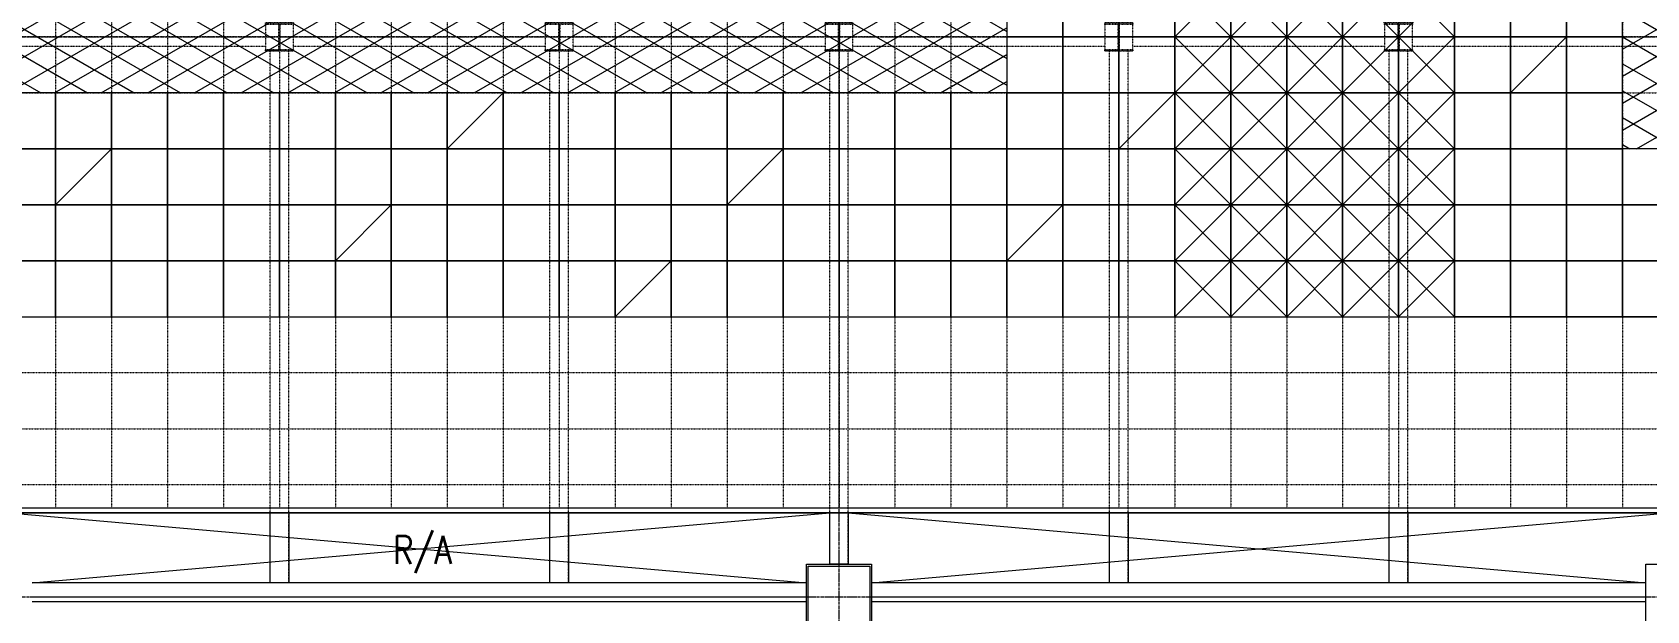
# Model space of a CAD drawing. Extents: x 73996 to 686888, y -9729 to 263202.
# Drawn here: x 364276 to 381586, y 181054 to 187252 of the extents above; entities that cross this region are included whole.
import ezdxf
from ezdxf.enums import TextEntityAlignment as Align

# ---------------------------------------------------------------- set-up
doc = ezdxf.new("R2010")
doc.units = 0
doc.header["$LTSCALE"] = 20
doc.linetypes.add('Data Center Layout_L20$0$CENTER', pattern=[2, 1.25, -0.25, 0.25, -0.25])
doc.linetypes.add('Data Center Layout_L20$0$DOTK1', pattern=[0.1, 0.05, -0.05])
for name, color, linetype, lineweight in [('Data Center Layout_L20$0$$ALDG', 252, 'Data Center Layout_L20$0$DOTK1', 0), ('Data Center Layout_L20$0$$ALDG-P', 252, 'Continuous', 0), ('Data Center Layout_L20$0$$AREA-RC', 252, 'Continuous', 0), ('Data Center Layout_L20$0$$OOBIKI', 252, 'Data Center Layout_L20$0$DOTK1', 0), ('Data Center Layout_L20$0$ARC', 252, 'Continuous', 0), ('Data Center Layout_L20$0$H-SIN', 252, 'Data Center Layout_L20$0$CENTER', 9)]:
    doc.layers.add(name, color=color, linetype=linetype, lineweight=lineweight)
doc.styles.add('Data Center Layout_L20$0$ROMS', font='ROMANS.shx', dxfattribs={"bigfont": 'bigfont.shx'})
pattern_1 = [(30, (275940.24, 28654.4), (-125, 216.50635), []), (330, (275940.24, 28654.4), (125, 216.50635), [])]

# ---------------------------------------------------------------- blocks, each defined once
blk = doc.blocks.new('Data Center Layout_L20$0$AGV')
for p, q in [((0, 600), (600, 0)), ((600, 600), (0, 0))]:
    blk.add_line(p, q)
blk.add_lwpolyline([(0, 0), (600, 0), (600, 600), (0, 600)], close=True)
blk = doc.blocks.new('Data Center Layout_L20$0$BLANK')
blk.add_lwpolyline([(0, 0), (600, 0), (600, 600), (0, 600)], close=True)
blk = doc.blocks.new('Data Center Layout_L20$0$45%-AL-G')
blk.add_line((600, 600), (0, 0))
blk.add_lwpolyline([(0, 0), (600, 0), (600, 600), (0, 600)], close=True)
blk = doc.blocks.new('Data Center Layout_L20$0$A$C80dc7663')
at = {"layer": 'Data Center Layout_L20$0$$ALDG-P', "linetype": 'Data Center Layout_L20$0$DOTK1'}
h = blk.add_hatch(dxfattribs=at)
h.set_pattern_fill('EXP', color=256, scale=100, style=0)
h.set_pattern_definition(pattern_1)
h.paths.add_polyline_path([(423340.24, 161245.59), (425140.24, 161245.59), (425140.24, 152845.59), (423340.24, 152845.59)])
h = blk.add_hatch(dxfattribs=at)
h.set_pattern_fill('EXP', color=256, scale=100, style=0)
h.set_pattern_definition(pattern_1)
h.paths.add_polyline_path([(378340.24, 153445.59), (378340.24, 154645.59), (416740.24, 154645.59), (416740.24, 153445.59), (397540.24, 153445.59), (397540.24, 151645.59), (392740.24, 151645.59), (392740.24, 153445.59)])
at = {"layer": 'Data Center Layout_L20$0$$ALDG'}
for p, q in [((406540.24, 183095.59), (406540.24, 148995.59)), ((407140.24, 183095.59), (407140.24, 148995.59)), ((407740.24, 183095.59), (407740.24, 148995.59)), ((408340.24, 183095.59), (408340.24, 148995.59)), ((408940.24, 183095.59), (408940.24, 148995.59)), ((409540.24, 183095.59), (409540.24, 148995.59)), ((410140.24, 183095.59), (410140.24, 148995.59)), ((410740.24, 183095.59), (410740.24, 148995.59)), ((411340.24, 183095.59), (411340.24, 148995.59)), ((411940.24, 183095.59), (411940.24, 148995.59)), ((412540.24, 183095.59), (412540.24, 148995.59)), ((413140.24, 183095.59), (413140.24, 148995.59)), ((413740.24, 183095.59), (413740.24, 148995.59)), ((414340.24, 183095.59), (414340.24, 148995.59)), ((415540.24, 183095.59), (415540.24, 148995.59)), ((416140.24, 183095.59), (416140.24, 148995.59)), ((416740.24, 183095.59), (416740.24, 148995.59)), ((417340.24, 183095.59), (417340.24, 148995.59)), ((417940.24, 183095.59), (417940.24, 148995.59)), ((418540.24, 183095.59), (418540.24, 148995.59)), ((419140.24, 183095.59), (419140.24, 148995.59)), ((419740.24, 183095.59), (419740.24, 148995.59)), ((420340.24, 183095.59), (420340.24, 148995.59)), ((420940.24, 183095.59), (420940.24, 148995.59)), ((421540.24, 183095.59), (421540.24, 148995.59)), ((422140.24, 183095.59), (422140.24, 148995.59)), ((422740.24, 183095.59), (422740.24, 148995.59)), ((423340.24, 183095.59), (423340.24, 148995.59)), ((414940.24, 165695.59), (414940.24, 148995.59)), ((531290.24, 154045.59), (334590.24, 154045.59)), ((334590.24, 153445.59), (531290.24, 153445.59)), ((531290.24, 152845.59), (334590.24, 152845.59)), ((334590.24, 152245.59), (531290.24, 152245.59)), ((531290.24, 151645.59), (334590.24, 151645.59)), ((334590.24, 151045.59), (531290.24, 151045.59)), ((531290.24, 150445.59), (334590.24, 150445.59)), ((334590.24, 149845.59), (531290.24, 149845.59)), ((531290.24, 149245.59), (334590.24, 149245.59))]:
    blk.add_line(p, q, dxfattribs=at)
at = {"layer": 'Data Center Layout_L20$0$$ALDG-P'}
for points in [[(421540.24, 151045.59), (421540.24, 165445.59), (428140.24, 165445.59), (428140.24, 154045.59), (431740.24, 154045.59), (431740.24, 165445.59), (439540.24, 165445.59), (439540.24, 151045.59)], [(376540.24, 151045.59), (418540.24, 151045.59), (418540.24, 163045.59), (376540.24, 163045.59), (376540.24, 158845.59), (405940.24, 158845.59), (405940.24, 157045.59), (376540.24, 157045.59)]]:
    blk.add_lwpolyline(points, close=True, dxfattribs=at)
at = {"layer": 'Data Center Layout_L20$0$$AREA-RC'}
blk.add_lwpolyline([(390940.24, 151045.59), (439540.24, 151045.59), (439540.24, 165445.59), (446140.24, 165445.59), (446140.24, 148345.59), (444890.24, 148345.59), (444890.24, 148945.59), (402990.24, 148945.59), (402990.24, 148395.59), (396590.24, 148395.59), (396590.24, 148345.59), (390890.24, 148345.59), (390890.24, 148995.59), (390940.24, 148995.59)], close=True, dxfattribs=at)
at = {"layer": 'Data Center Layout_L20$0$$OOBIKI'}
for p, q in [((406090.24, 153945.59), (408790.24, 153945.59)), ((408840.24, 148195.59), (408840.24, 153895.59)), ((409040.24, 148195.59), (409040.24, 153895.59)), ((409090.24, 153945.59), (411790.24, 153945.59)), ((411840.24, 148195.59), (411840.24, 153895.59)), ((412040.24, 148195.59), (412040.24, 153895.59)), ((412090.24, 153945.59), (414790.24, 153945.59)), ((414840.24, 148395.59), (414840.24, 153895.59)), ((415040.24, 148395.59), (415040.24, 153895.59)), ((415090.24, 153945.59), (417790.24, 153945.59)), ((417840.24, 148195.59), (417840.24, 153895.59)), ((418040.24, 148195.59), (418040.24, 153895.59)), ((418090.24, 153945.59), (420790.24, 153945.59)), ((420840.24, 148195.59), (420840.24, 153895.59)), ((421040.24, 148195.59), (421040.24, 153895.59)), ((421090.24, 153945.59), (423790.24, 153945.59))]:
    blk.add_line(p, q, dxfattribs=at)
at = {"layer": 'Data Center Layout_L20$0$$OOBIKI', "linetype": 'Data Center Layout_L20$0$DOTK1'}
for points in [[(408790.24, 154195.59), (409090.24, 154195.59), (409090.24, 154180.59), (408945.24, 154180.59), (408945.24, 153910.59), (409090.24, 153910.59), (409090.24, 153895.59), (408790.24, 153895.59), (408790.24, 153910.59), (408935.24, 153910.59), (408935.24, 154180.59), (408790.24, 154180.59)], [(411790.24, 154195.59), (412090.24, 154195.59), (412090.24, 154180.59), (411945.24, 154180.59), (411945.24, 153910.59), (412090.24, 153910.59), (412090.24, 153895.59), (411790.24, 153895.59), (411790.24, 153910.59), (411935.24, 153910.59), (411935.24, 154180.59), (411790.24, 154180.59)], [(414790.24, 154195.59), (415090.24, 154195.59), (415090.24, 154180.59), (414945.24, 154180.59), (414945.24, 153910.59), (415090.24, 153910.59), (415090.24, 153895.59), (414790.24, 153895.59), (414790.24, 153910.59), (414935.24, 153910.59), (414935.24, 154180.59), (414790.24, 154180.59)], [(417790.24, 154195.59), (418090.24, 154195.59), (418090.24, 154180.59), (417945.24, 154180.59), (417945.24, 153910.59), (418090.24, 153910.59), (418090.24, 153895.59), (417790.24, 153895.59), (417790.24, 153910.59), (417935.24, 153910.59), (417935.24, 154180.59), (417790.24, 154180.59)], [(420790.24, 154195.59), (421090.24, 154195.59), (421090.24, 154180.59), (420945.24, 154180.59), (420945.24, 153910.59), (421090.24, 153910.59), (421090.24, 153895.59), (420790.24, 153895.59), (420790.24, 153910.59), (420935.24, 153910.59), (420935.24, 154180.59), (420790.24, 154180.59)]]:
    blk.add_lwpolyline(points, close=True, dxfattribs=at)
at = {"layer": 'Data Center Layout_L20$0$$OOBIKI'}
for points in [[(408790.24, 153895.59), (409090.24, 153895.59), (409090.24, 154195.59), (408790.24, 154195.59)], [(411790.24, 153895.59), (412090.24, 153895.59), (412090.24, 154195.59), (411790.24, 154195.59)], [(414790.24, 153895.59), (415090.24, 153895.59), (415090.24, 154195.59), (414790.24, 154195.59)], [(417790.24, 153895.59), (418090.24, 153895.59), (418090.24, 154195.59), (417790.24, 154195.59)], [(420790.24, 153895.59), (421090.24, 153895.59), (421090.24, 154195.59), (420790.24, 154195.59)]]:
    blk.add_lwpolyline(points, close=True, dxfattribs=at)
at = {"layer": 'Data Center Layout_L20$0$ARC'}
for p, q in [((444940.24, 148995.59), (402940.24, 148995.59)), ((402990.24, 148945.59), (444890.24, 148945.59)), ((406040.24, 148945.59), (414590.24, 148195.59)), ((406290.24, 148195.59), (414840.24, 148945.59)), ((415040.24, 148945.59), (423590.24, 148195.59)), ((415290.24, 148195.59), (423840.24, 148945.59)), ((414590.24, 148195.59), (406290.24, 148195.59)), ((423590.24, 148195.59), (415290.24, 148195.59)), ((406290.24, 147995.59), (414590.24, 147995.59)), ((415290.24, 147995.59), (423590.24, 147995.59))]:
    blk.add_line(p, q, dxfattribs=at)
at = {"layer": 'Data Center Layout_L20$0$ARC', "linetype": 'Continuous'}
for p, q in [((406290.24, 148045.59), (414590.24, 148045.59)), ((415290.24, 148045.59), (423590.24, 148045.59))]:
    blk.add_line(p, q, dxfattribs=at)
at = {"layer": 'Data Center Layout_L20$0$ARC'}
for points in [[(423340.24, 161245.59), (425140.24, 161245.59), (425140.24, 152845.59), (423340.24, 152845.59)], [(378340.24, 153445.59), (378340.24, 154645.59), (416740.24, 154645.59), (416740.24, 153445.59), (397540.24, 153445.59), (397540.24, 151645.59), (392740.24, 151645.59), (392740.24, 153445.59)], [(408840.24, 148945.59), (409040.24, 148945.59), (409040.24, 148195.59), (408840.24, 148195.59)], [(411840.24, 148945.59), (412040.24, 148945.59), (412040.24, 148195.59), (411840.24, 148195.59)], [(414840.24, 148945.59), (415040.24, 148945.59), (415040.24, 148395.59), (414840.24, 148395.59)], [(417840.24, 148945.59), (418040.24, 148945.59), (418040.24, 148195.59), (417840.24, 148195.59)], [(420840.24, 148945.59), (421040.24, 148945.59), (421040.24, 148195.59), (420840.24, 148195.59)], [(414590.24, 147695.59), (414590.24, 148395.59), (415290.24, 148395.59), (415290.24, 147695.59)], [(414610.24, 147715.59), (414610.24, 148375.59), (415270.24, 148375.59), (415270.24, 147715.59)], [(423590.24, 147695.59), (423590.24, 148395.59), (424290.24, 148395.59), (424290.24, 147695.59)]]:
    blk.add_lwpolyline(points, close=True, dxfattribs=at)
at = {"layer": 'Data Center Layout_L20$0$H-SIN'}
for p, q in [((414940.24, 124521.53), (414940.24, 230045.59)), ((294307.41, 154045.59), (588940.24, 154045.59)), ((294307.41, 148045.59), (588940.24, 148045.59))]:
    blk.add_line(p, q, dxfattribs=at)
at = {"layer": 'Data Center Layout_L20$0$$ALDG-P'}
for name, p in [('Data Center Layout_L20$0$BLANK', (416740.24, 154045.59)), ('Data Center Layout_L20$0$BLANK', (417340.24, 154045.59)), ('Data Center Layout_L20$0$BLANK', (417940.24, 154045.59)), ('Data Center Layout_L20$0$AGV', (418540.24, 154045.59)), ('Data Center Layout_L20$0$AGV', (419140.24, 154045.59)), ('Data Center Layout_L20$0$AGV', (419740.24, 154045.59)), ('Data Center Layout_L20$0$AGV', (420340.24, 154045.59)), ('Data Center Layout_L20$0$AGV', (420940.24, 154045.59)), ('Data Center Layout_L20$0$BLANK', (421540.24, 154045.59)), ('Data Center Layout_L20$0$BLANK', (422140.24, 154045.59)), ('Data Center Layout_L20$0$BLANK', (422740.24, 154045.59)), ('Data Center Layout_L20$0$BLANK', (416740.24, 153445.59)), ('Data Center Layout_L20$0$BLANK', (417340.24, 153445.59)), ('Data Center Layout_L20$0$BLANK', (417940.24, 153445.59)), ('Data Center Layout_L20$0$AGV', (418540.24, 153445.59)), ('Data Center Layout_L20$0$AGV', (419140.24, 153445.59)), ('Data Center Layout_L20$0$AGV', (419740.24, 153445.59)), ('Data Center Layout_L20$0$AGV', (420340.24, 153445.59)), ('Data Center Layout_L20$0$AGV', (420940.24, 153445.59)), ('Data Center Layout_L20$0$BLANK', (421540.24, 153445.59)), ('Data Center Layout_L20$0$45%-AL-G', (422140.24, 153445.59)), ('Data Center Layout_L20$0$BLANK', (422740.24, 153445.59)), ('Data Center Layout_L20$0$BLANK', (405940.24, 152845.59)), ('Data Center Layout_L20$0$BLANK', (406540.24, 152845.59)), ('Data Center Layout_L20$0$BLANK', (407140.24, 152845.59)), ('Data Center Layout_L20$0$BLANK', (407740.24, 152845.59)), ('Data Center Layout_L20$0$BLANK', (408340.24, 152845.59)), ('Data Center Layout_L20$0$BLANK', (408940.24, 152845.59)), ('Data Center Layout_L20$0$BLANK', (409540.24, 152845.59)), ('Data Center Layout_L20$0$BLANK', (410140.24, 152845.59)), ('Data Center Layout_L20$0$45%-AL-G', (410740.24, 152845.59)), ('Data Center Layout_L20$0$BLANK', (411340.24, 152845.59)), ('Data Center Layout_L20$0$BLANK', (411940.24, 152845.59)), ('Data Center Layout_L20$0$BLANK', (412540.24, 152845.59)), ('Data Center Layout_L20$0$BLANK', (413140.24, 152845.59)), ('Data Center Layout_L20$0$BLANK', (413740.24, 152845.59)), ('Data Center Layout_L20$0$BLANK', (414340.24, 152845.59)), ('Data Center Layout_L20$0$BLANK', (414940.24, 152845.59)), ('Data Center Layout_L20$0$BLANK', (415540.24, 152845.59)), ('Data Center Layout_L20$0$BLANK', (416140.24, 152845.59)), ('Data Center Layout_L20$0$BLANK', (416740.24, 152845.59)), ('Data Center Layout_L20$0$BLANK', (417340.24, 152845.59)), ('Data Center Layout_L20$0$45%-AL-G', (417940.24, 152845.59)), ('Data Center Layout_L20$0$AGV', (418540.24, 152845.59)), ('Data Center Layout_L20$0$AGV', (419140.24, 152845.59)), ('Data Center Layout_L20$0$AGV', (419740.24, 152845.59)), ('Data Center Layout_L20$0$AGV', (420340.24, 152845.59)), ('Data Center Layout_L20$0$AGV', (420940.24, 152845.59)), ('Data Center Layout_L20$0$BLANK', (421540.24, 152845.59)), ('Data Center Layout_L20$0$BLANK', (422140.24, 152845.59)), ('Data Center Layout_L20$0$BLANK', (422740.24, 152845.59)), ('Data Center Layout_L20$0$BLANK', (405940.24, 152245.59)), ('Data Center Layout_L20$0$45%-AL-G', (406540.24, 152245.59)), ('Data Center Layout_L20$0$BLANK', (407140.24, 152245.59)), ('Data Center Layout_L20$0$BLANK', (407740.24, 152245.59)), ('Data Center Layout_L20$0$BLANK', (408340.24, 152245.59)), ('Data Center Layout_L20$0$BLANK', (408940.24, 152245.59)), ('Data Center Layout_L20$0$BLANK', (409540.24, 152245.59)), ('Data Center Layout_L20$0$BLANK', (410140.24, 152245.59)), ('Data Center Layout_L20$0$BLANK', (410740.24, 152245.59)), ('Data Center Layout_L20$0$BLANK', (411340.24, 152245.59)), ('Data Center Layout_L20$0$BLANK', (411940.24, 152245.59)), ('Data Center Layout_L20$0$BLANK', (412540.24, 152245.59)), ('Data Center Layout_L20$0$BLANK', (413140.24, 152245.59)), ('Data Center Layout_L20$0$45%-AL-G', (413740.24, 152245.59)), ('Data Center Layout_L20$0$BLANK', (414340.24, 152245.59)), ('Data Center Layout_L20$0$BLANK', (414940.24, 152245.59)), ('Data Center Layout_L20$0$BLANK', (415540.24, 152245.59)), ('Data Center Layout_L20$0$BLANK', (416140.24, 152245.59)), ('Data Center Layout_L20$0$BLANK', (416740.24, 152245.59)), ('Data Center Layout_L20$0$BLANK', (417340.24, 152245.59)), ('Data Center Layout_L20$0$BLANK', (417940.24, 152245.59)), ('Data Center Layout_L20$0$AGV', (418540.24, 152245.59)), ('Data Center Layout_L20$0$AGV', (419140.24, 152245.59)), ('Data Center Layout_L20$0$AGV', (419740.24, 152245.59)), ('Data Center Layout_L20$0$AGV', (420340.24, 152245.59)), ('Data Center Layout_L20$0$AGV', (420940.24, 152245.59)), ('Data Center Layout_L20$0$BLANK', (421540.24, 152245.59)), ('Data Center Layout_L20$0$BLANK', (422140.24, 152245.59)), ('Data Center Layout_L20$0$BLANK', (422740.24, 152245.59)), ('Data Center Layout_L20$0$BLANK', (423340.24, 152245.59)), ('Data Center Layout_L20$0$BLANK', (405940.24, 151645.59)), ('Data Center Layout_L20$0$BLANK', (406540.24, 151645.59)), ('Data Center Layout_L20$0$BLANK', (407140.24, 151645.59)), ('Data Center Layout_L20$0$BLANK', (407740.24, 151645.59)), ('Data Center Layout_L20$0$BLANK', (408340.24, 151645.59)), ('Data Center Layout_L20$0$BLANK', (408940.24, 151645.59)), ('Data Center Layout_L20$0$45%-AL-G', (409540.24, 151645.59)), ('Data Center Layout_L20$0$BLANK', (410140.24, 151645.59)), ('Data Center Layout_L20$0$BLANK', (410740.24, 151645.59)), ('Data Center Layout_L20$0$BLANK', (411340.24, 151645.59)), ('Data Center Layout_L20$0$BLANK', (411940.24, 151645.59)), ('Data Center Layout_L20$0$BLANK', (412540.24, 151645.59)), ('Data Center Layout_L20$0$BLANK', (413140.24, 151645.59)), ('Data Center Layout_L20$0$BLANK', (413740.24, 151645.59)), ('Data Center Layout_L20$0$BLANK', (414340.24, 151645.59)), ('Data Center Layout_L20$0$BLANK', (414940.24, 151645.59)), ('Data Center Layout_L20$0$BLANK', (415540.24, 151645.59)), ('Data Center Layout_L20$0$BLANK', (416140.24, 151645.59)), ('Data Center Layout_L20$0$45%-AL-G', (416740.24, 151645.59)), ('Data Center Layout_L20$0$BLANK', (417340.24, 151645.59)), ('Data Center Layout_L20$0$BLANK', (417940.24, 151645.59)), ('Data Center Layout_L20$0$AGV', (418540.24, 151645.59)), ('Data Center Layout_L20$0$AGV', (419140.24, 151645.59)), ('Data Center Layout_L20$0$AGV', (419740.24, 151645.59)), ('Data Center Layout_L20$0$AGV', (420340.24, 151645.59)), ('Data Center Layout_L20$0$AGV', (420940.24, 151645.59)), ('Data Center Layout_L20$0$BLANK', (421540.24, 151645.59)), ('Data Center Layout_L20$0$BLANK', (422140.24, 151645.59)), ('Data Center Layout_L20$0$BLANK', (422740.24, 151645.59)), ('Data Center Layout_L20$0$BLANK', (423340.24, 151645.59)), ('Data Center Layout_L20$0$BLANK', (405940.24, 151045.59)), ('Data Center Layout_L20$0$BLANK', (406540.24, 151045.59)), ('Data Center Layout_L20$0$BLANK', (407140.24, 151045.59)), ('Data Center Layout_L20$0$BLANK', (407740.24, 151045.59)), ('Data Center Layout_L20$0$BLANK', (408340.24, 151045.59)), ('Data Center Layout_L20$0$BLANK', (408940.24, 151045.59)), ('Data Center Layout_L20$0$BLANK', (409540.24, 151045.59)), ('Data Center Layout_L20$0$BLANK', (410140.24, 151045.59)), ('Data Center Layout_L20$0$BLANK', (410740.24, 151045.59)), ('Data Center Layout_L20$0$BLANK', (411340.24, 151045.59)), ('Data Center Layout_L20$0$BLANK', (411940.24, 151045.59)), ('Data Center Layout_L20$0$45%-AL-G', (412540.24, 151045.59)), ('Data Center Layout_L20$0$BLANK', (413140.24, 151045.59)), ('Data Center Layout_L20$0$BLANK', (413740.24, 151045.59)), ('Data Center Layout_L20$0$BLANK', (414340.24, 151045.59)), ('Data Center Layout_L20$0$BLANK', (414940.24, 151045.59)), ('Data Center Layout_L20$0$BLANK', (415540.24, 151045.59)), ('Data Center Layout_L20$0$BLANK', (416140.24, 151045.59)), ('Data Center Layout_L20$0$BLANK', (416740.24, 151045.59)), ('Data Center Layout_L20$0$BLANK', (417340.24, 151045.59)), ('Data Center Layout_L20$0$BLANK', (417940.24, 151045.59)), ('Data Center Layout_L20$0$AGV', (418540.24, 151045.59)), ('Data Center Layout_L20$0$AGV', (419140.24, 151045.59)), ('Data Center Layout_L20$0$AGV', (419740.24, 151045.59)), ('Data Center Layout_L20$0$AGV', (420340.24, 151045.59)), ('Data Center Layout_L20$0$AGV', (420940.24, 151045.59)), ('Data Center Layout_L20$0$BLANK', (421540.24, 151045.59)), ('Data Center Layout_L20$0$BLANK', (422140.24, 151045.59)), ('Data Center Layout_L20$0$BLANK', (422740.24, 151045.59)), ('Data Center Layout_L20$0$BLANK', (423340.24, 151045.59))]:
    blk.add_blockref(name, p, dxfattribs=at)
at = {"layer": 'Data Center Layout_L20$0$ARC', "style": 'Data Center Layout_L20$0$ROMS', "width": 0.8}
blk.add_text('R/A', height=300, dxfattribs=at).set_placement((410473.09, 148548.24), align=Align.MIDDLE_CENTER)
blk = doc.blocks.new('Data Center Layout_L20')
blk.add_blockref('Data Center Layout_L20$0$A$C80dc7663', (-42015, 33157))

msp = doc.modelspace()

# ---------------------------------------------------------------- block references
msp.add_blockref('Data Center Layout_L20', (0, 0))

doc.saveas('drawing.dxf')
